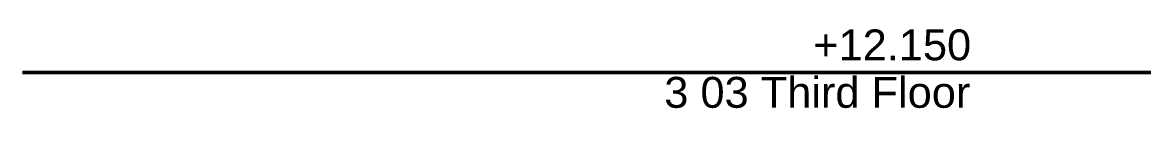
# Model space of a CAD drawing. Header units: millimetres. Extents: x -46868 to 156519, y -87156 to 18123.
# Drawn here: x 116673 to 120285, y -70654 to -70358 of the extents above; entities that cross this region are included whole.
import ezdxf

# ---------------------------------------------------------------- set-up
doc = ezdxf.new("R2010")
doc.units = ezdxf.units.MM
doc.header["$MEASUREMENT"] = 0
doc.linetypes.add('Wipeout_Contour', pattern=[1000, 0, -1000])
doc.layers.add('0_Pen_No__25', color=7, linetype='Continuous', lineweight=50, true_color=0x2a2a2a)
doc.layers.add('0_Pen_No__6', color=7, linetype='Continuous', lineweight=35)
doc.styles.add('GENERATED_STYLE_1', font='')
doc.styles.get('GENERATED_STYLE_1').set_extended_font_data('Swis721 BT')

# ---------------------------------------------------------------- blocks, each defined once
blk = doc.blocks.new('S-21 Building Section_STORY_MARKER', base_point=(84174.4, -82656))
at = {"layer": '0_Pen_No__25', "linetype": 'Continuous'}
blk.add_line((120335, -70506), (120235, -70506), dxfattribs=at)
at = {"color": 254, "linetype": 'Wipeout_Contour', "lineweight": 0, "ltscale": 551237.168969}
blk.add_wipeout([(116673, -70357.8), (116673, -70654.3), (120135, -70654.3), (120135, -70357.8)], dxfattribs=at)
at = {"layer": '0_Pen_No__25', "linetype": 'Continuous'}
for p, q in [((116673, -70506), (119735, -70506)), ((119935, -70506), (119735, -70506)), ((119935, -70506), (120135, -70506)), ((120235, -70506), (120135, -70506))]:
    blk.add_line(p, q, dxfattribs=at)
at = {"layer": '0_Pen_No__6', "char_height": 100, "attachment_point": 1, "style": 'GENERATED_STYLE_1'}
for s, insert in [('\\A1;{\\fSwis721 BT|b0|i0|c0|p34;+12.150}', (119220.7, -70366.6)), ('\\A1;{\\fSwis721 BT|b0|i0|c0|p34;3 03 Third Floor}', (118740.9, -70520.3))]:
    blk.add_mtext(s, dxfattribs=dict(at, insert=insert))

msp = doc.modelspace()

# ---------------------------------------------------------------- block references
at = {"linetype": 'Continuous', "lineweight": 0}
msp.add_blockref('S-21 Building Section_STORY_MARKER', (84174.4, -82656), dxfattribs=at)

doc.saveas('drawing.dxf')
